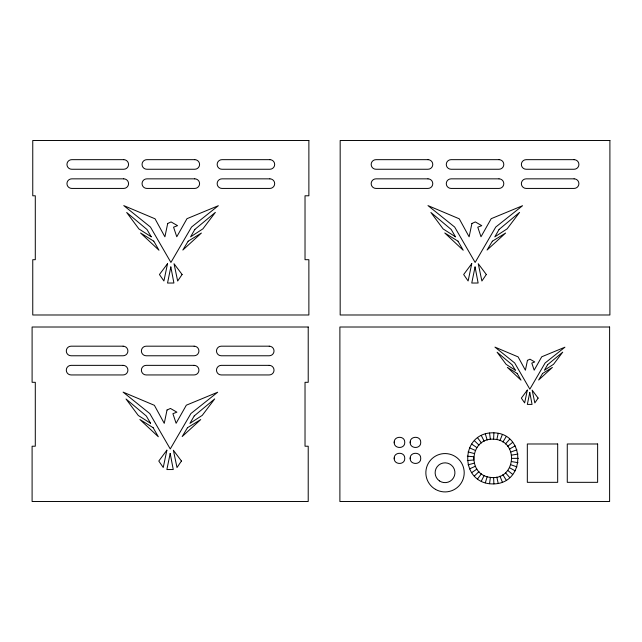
<?xml version="1.0" encoding="UTF-8"?>
<svg xmlns="http://www.w3.org/2000/svg" width="642" height="642" viewBox="0 0 642 642"><rect width="100%" height="100%" fill="white"/><g stroke="black" fill="none" stroke-linecap="round" stroke-linejoin="round"><path stroke-width="0.96" d="M394.236 441.937C393.353 448.959 405.038 449.472 404.765 442.378C405.046 435.3 393.353 435.798 394.236 442.828M394.236 457.915C393.353 464.936 405.038 465.45 404.765 458.364C405.046 451.278 393.353 451.775 394.236 458.805M410.214 441.937C409.331 448.959 421.024 449.472 420.743 442.378C421.024 435.3 409.331 435.798 410.214 442.828M410.214 457.915C409.331 464.936 421.024 465.45 420.743 458.364C421.024 451.278 409.331 451.775 410.214 458.805M493.618 439.2C469.703 437.748 466.485 474.783 490.368 477.383C516.152 480.986 519.635 440.011 493.618 439.2L493.891 432.82C459.022 431.721 459.022 484.999 493.891 483.907C525.782 483.217 525.782 433.502 493.891 432.82M489.557 483.723L490.368 477.383M496.844 439.618L498.192 433.366M485.32 482.808L487.19 476.693M499.957 440.564L502.341 434.634M481.299 481.187L484.172 475.481M502.863 442.033L506.209 436.592M477.6 478.916L481.404 473.78M505.471 443.967L509.7 439.168M474.35 476.051L478.964 471.629M507.726 446.31L512.701 442.298M471.621 472.681L476.918 469.101M509.547 449.007L515.125 445.893M469.511 468.893L475.337 466.261M510.888 451.976L516.914 449.841M468.066 464.8L474.253 463.195M511.706 455.122L518.006 454.038M467.336 460.531L473.7 459.985L473.7 456.735L467.336 456.189M511.979 458.364L518.375 458.364M511.706 461.598L518.006 462.681M468.066 451.92L474.253 453.525M510.888 464.752L516.914 466.878M469.511 447.827L475.337 450.459M509.547 467.713L515.125 470.827M471.621 444.047L476.918 447.626M507.726 470.409L512.701 474.422M474.35 440.669L478.964 445.091M505.471 472.753L509.7 477.552M477.6 437.804L481.404 442.94M502.863 474.687L506.209 480.128M481.299 435.533L484.172 441.239M499.957 476.155L502.341 482.086M485.32 433.912L487.19 440.027M496.844 477.102L498.192 483.354M489.557 433.005L490.368 439.345M493.618 477.52L493.891 483.907M170.836 266.928L167.538 283.042L173.91 283.018L170.836 266.928M170.178 453.445L166.88 469.559L173.252 469.535L170.178 453.445M475.056 266.928L471.758 283.042L478.129 283.018L475.056 266.928M529.786 392.495L527.339 404.42L532.058 404.404L529.786 392.495M167.69 223.488L164.906 236.826L155.051 218.81L123.762 205.6L150.437 227.035L170.916 262.442L191.549 227.035L218.336 205.713L186.982 218.681L176.775 236.762L173.565 227.18L177.545 225.655L171.085 221.931L167.69 223.488M167.032 410.005L164.248 423.343L154.393 405.319L123.103 392.118L149.779 413.552L170.258 448.959L190.891 413.552L217.678 392.23L186.324 405.198L176.117 423.279L172.907 413.697L176.887 412.164L170.435 408.448L167.032 410.005M471.91 223.488L469.125 236.826L459.271 218.81L427.981 205.6L454.656 227.035L475.136 262.442L495.768 227.035L522.556 205.713L491.202 218.681L480.994 236.762L477.784 227.18L481.765 225.655L475.313 221.931L471.91 223.488M527.451 360.355L525.397 370.217L518.102 356.888L494.95 347.113L514.691 362.971L529.843 389.18L545.114 362.979L564.928 347.194L541.728 356.792L534.176 370.169L531.801 363.083L534.746 361.952L529.971 359.199L527.451 360.355M167.538 263.669L163.903 280.971L159.441 274.527L167.538 263.669M166.88 450.186L163.245 467.48L158.783 461.044L166.88 450.186M471.758 263.669L468.122 280.971L463.66 274.527L471.758 263.669M527.339 390.087L524.65 402.887L521.352 398.12L527.339 390.087M194.855 229.427L190.586 236.858L202.92 228.841L215.359 212.39L194.855 229.427M194.205 415.944L189.928 423.375L202.262 415.358L214.701 398.907L194.205 415.944M499.083 229.427L494.813 236.858L507.14 228.841L519.579 212.39L499.083 229.427M547.562 364.752L544.4 370.241L553.524 364.311L562.729 352.137L547.562 364.752M188.138 241.199L182.842 250.035L201.395 233.046L188.138 241.199M187.48 427.716L182.184 436.552L200.737 419.563L187.48 427.716M492.358 241.199L487.061 250.035L505.615 233.046L492.358 241.199M542.586 373.459L538.662 380L552.393 367.425L542.586 373.459M182.103 274.495L177.665 281.019L174.03 263.726L182.103 274.495M181.445 461.012L177.007 467.536L173.372 450.243L181.445 461.012M486.323 274.495L481.893 281.019L478.25 263.726L486.323 274.495M538.124 398.096L534.842 402.927L532.146 390.127L538.124 398.096M308.874 140.494L32.758 140.494L32.758 195.786L35.294 195.786L35.294 259.697L32.758 259.697L32.758 314.989L308.874 314.989L308.874 259.697L305.022 259.697L305.022 195.786L308.874 195.786L308.874 140.494M609.9 140.494L340.172 140.494L340.172 314.989L609.9 314.989L609.9 140.494M123.762 159.665L71.743 159.665A4.791 4.791 0 0 0 66.953 164.456A4.791 4.791 0 0 0 71.743 169.255L123.762 169.255A4.791 4.791 0 0 0 128.552 164.456A4.791 4.791 0 0 0 123.762 159.665M194.783 159.665L146.849 159.665A4.791 4.791 0 0 0 142.051 164.456A4.791 4.791 0 0 0 146.849 169.255L194.783 169.255A4.791 4.791 0 0 0 199.582 164.456A4.791 4.791 0 0 0 194.783 159.665M269.889 159.665L221.947 159.665A4.791 4.791 0 0 0 217.157 164.456A4.791 4.791 0 0 0 221.947 169.255L269.889 169.255A4.791 4.791 0 0 0 274.68 164.456A4.791 4.791 0 0 0 269.889 159.665M427.981 159.665L375.971 159.665A4.791 4.791 0 0 0 371.172 164.456A4.791 4.791 0 0 0 375.971 169.255L427.981 169.255A4.791 4.791 0 0 0 432.78 164.456A4.791 4.791 0 0 0 427.981 159.665M499.003 159.665L451.069 159.665A4.791 4.791 0 0 0 446.278 164.456A4.791 4.791 0 0 0 451.069 169.255L499.003 169.255A4.791 4.791 0 0 0 503.801 164.456A4.791 4.791 0 0 0 499.003 159.665M574.108 159.665L526.167 159.665A4.791 4.791 0 0 0 521.376 164.456A4.791 4.791 0 0 0 526.167 169.255L574.108 169.255A4.791 4.791 0 0 0 578.899 164.456A4.791 4.791 0 0 0 574.108 159.665M123.762 178.845L71.743 178.845A4.791 4.791 0 0 0 66.953 183.636A4.791 4.791 0 0 0 71.743 188.427L123.762 188.427A4.791 4.791 0 0 0 128.552 183.636A4.791 4.791 0 0 0 123.762 178.845M194.783 178.845L146.849 178.845A4.791 4.791 0 0 0 142.051 183.636A4.791 4.791 0 0 0 146.849 188.427L194.783 188.427A4.791 4.791 0 0 0 199.582 183.636A4.791 4.791 0 0 0 194.783 178.845M269.889 178.845L221.947 178.845A4.791 4.791 0 0 0 217.157 183.636A4.791 4.791 0 0 0 221.947 188.427L269.889 188.427A4.791 4.791 0 0 0 274.68 183.636A4.791 4.791 0 0 0 269.889 178.845M427.981 178.845L375.971 178.845A4.791 4.791 0 0 0 371.172 183.636A4.791 4.791 0 0 0 375.971 188.427L427.981 188.427A4.791 4.791 0 0 0 432.78 183.636A4.791 4.791 0 0 0 427.981 178.845M499.003 178.845L451.069 178.845A4.791 4.791 0 0 0 446.278 183.636A4.791 4.791 0 0 0 451.069 188.427L499.003 188.427A4.791 4.791 0 0 0 503.801 183.636A4.791 4.791 0 0 0 499.003 178.845M574.108 178.845L526.167 178.845A4.791 4.791 0 0 0 521.376 183.636A4.791 4.791 0 0 0 526.167 188.427L574.108 188.427A4.791 4.791 0 0 0 578.899 183.636A4.791 4.791 0 0 0 574.108 178.845M308.216 327.011L32.1 327.011L32.1 382.303L35.294 382.303L35.294 446.214L32.1 446.214L32.1 501.506L308.216 501.506L308.216 446.214L305.022 446.214L305.022 382.303L308.216 382.303L308.216 327.011M609.611 327.011L339.891 327.011L339.891 501.506L609.611 501.506L609.611 327.011M123.103 346.182L71.085 346.182A4.791 4.791 0 0 0 66.295 350.973A4.791 4.791 0 0 0 71.085 355.772L123.103 355.772A4.791 4.791 0 0 0 127.902 350.973A4.791 4.791 0 0 0 123.103 346.182M194.125 346.182L146.191 346.182A4.791 4.791 0 0 0 141.392 350.973A4.791 4.791 0 0 0 146.191 355.772L194.125 355.772A4.791 4.791 0 0 0 198.924 350.973A4.791 4.791 0 0 0 194.125 346.182M269.231 346.182L221.289 346.182A4.791 4.791 0 0 0 216.498 350.973A4.791 4.791 0 0 0 221.289 355.772L269.231 355.772A4.791 4.791 0 0 0 274.022 350.973A4.791 4.791 0 0 0 269.231 346.182M123.103 365.354L71.085 365.354A4.791 4.791 0 0 0 66.295 370.153A4.791 4.791 0 0 0 71.085 374.944L123.103 374.944A4.791 4.791 0 0 0 127.902 370.153A4.791 4.791 0 0 0 123.103 365.354M194.125 365.354L146.191 365.354A4.791 4.791 0 0 0 141.392 370.153A4.791 4.791 0 0 0 146.191 374.944L194.125 374.944A4.791 4.791 0 0 0 198.924 370.153A4.791 4.791 0 0 0 194.125 365.354M269.231 365.354L221.289 365.354A4.791 4.791 0 0 0 216.498 370.153A4.791 4.791 0 0 0 221.289 374.944L269.231 374.944A4.791 4.791 0 0 0 274.022 370.153A4.791 4.791 0 0 0 269.231 365.354M557.681 443.983L527.323 443.983L527.323 482.327L557.681 482.327L557.681 443.983M597.63 443.983L567.271 443.983L567.271 482.327L597.63 482.327L597.63 443.983M457.987 241.159L444.762 232.982L463.203 250.236L457.987 241.159M517.155 373.427L507.365 367.376L521.007 380.144L517.155 373.427M153.767 241.159L140.542 232.982L158.983 250.236L153.767 241.159M153.109 427.676L139.884 419.499L158.325 436.753L153.109 427.676M455.467 236.786L443.149 228.953L430.894 212.478L451.206 229.491L455.467 236.786M515.285 370.193L506.169 364.391L497.101 352.201L512.131 364.792L515.285 370.193M151.239 236.786L138.929 228.953L126.675 212.478L146.978 229.491L151.239 236.786M150.581 423.303L138.271 415.462L126.017 398.995L146.32 416.008L150.581 423.303M435.445 489.348A19.172 19.172 0 0 0 464.206 472.745A19.172 19.172 0 0 0 435.445 456.133A19.172 19.172 0 0 0 435.445 489.348M439.425 480.906A9.911 9.911 0 0 0 454.905 473.515A9.911 9.911 0 0 0 440.757 463.805A9.911 9.911 0 0 0 439.425 480.906"/></g></svg>
